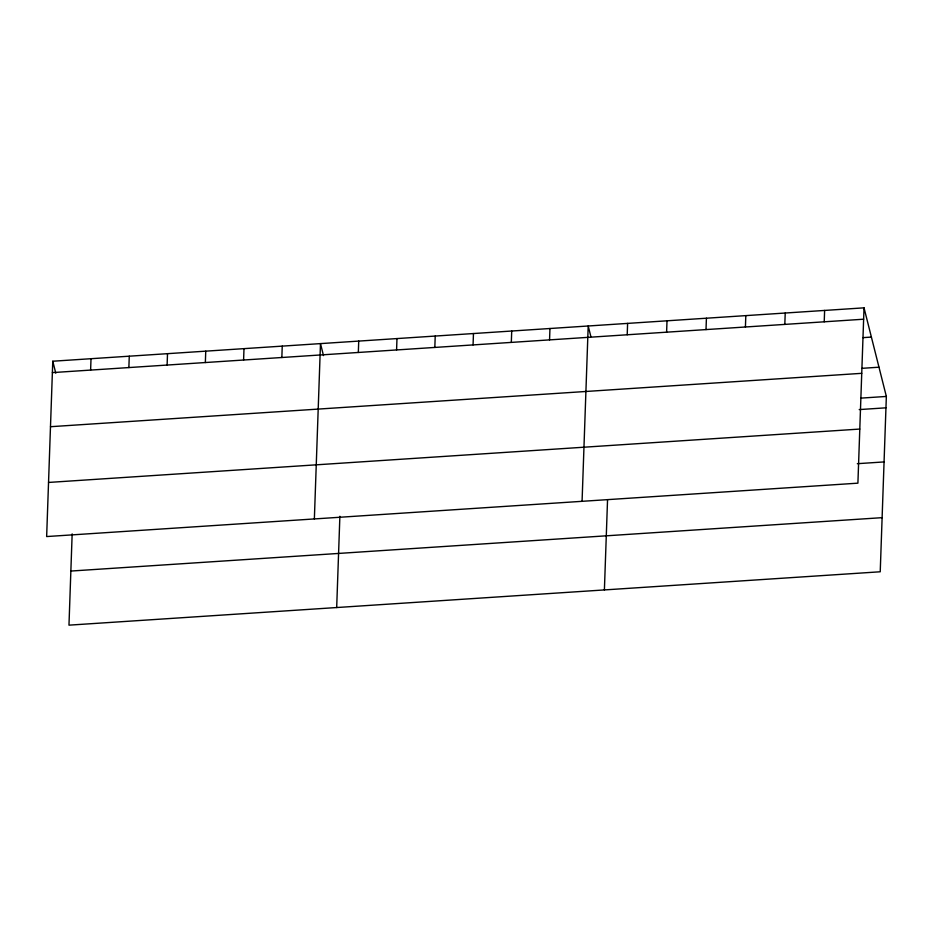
<?xml version="1.0" encoding="UTF-8"?>
<svg xmlns="http://www.w3.org/2000/svg" width="933" height="933" viewBox="0 0 933 933"><rect width="100%" height="100%" fill="white"/><g stroke="black" fill="none" stroke-linecap="round" stroke-linejoin="round"><path stroke-width="1.4" d="M52.773 361.223L46.65 536.557L857.905 483.166L864.028 307.843L52.773 361.223L55.782 373.188M72.156 533.886L68.972 625.157L880.227 571.777L886.35 396.443L864.028 307.843M90.618 370.086L91.014 358.715M128.871 367.567L129.267 356.196M167.112 365.048L167.508 353.677M205.353 362.54L205.75 351.158M243.595 360.021L243.991 348.639M281.848 357.502L282.244 346.131M314.363 518.935L320.486 343.612L323.494 355.578M336.685 607.535L339.88 516.276M358.33 352.464L358.727 341.093M396.583 349.957L396.98 338.574M434.825 347.438L435.221 336.067M473.066 344.918L473.463 333.548M511.319 342.399L511.716 331.028M549.56 339.892L549.957 328.509M582.075 501.324L588.198 325.99L590.881 336.626M604.397 589.924L607.535 500.088M627.209 334.772L627.606 323.401M666.605 332.183L667.013 320.812M706.013 329.594L706.409 318.211M745.42 326.993L745.817 315.622M784.816 324.404L785.224 313.033M824.224 321.815L824.62 310.444M52.376 372.605L863.631 319.214M862.955 337.641L871.399 337.081M862.092 368.325L878.979 367.205M50.487 426.708L861.742 373.328M861.019 398.111L886.35 396.443M859.211 409.587L885.953 407.826M48.539 482.443L859.794 429.063M857.322 463.689L884.064 461.928M70.861 571.054L882.117 517.663"/></g></svg>
